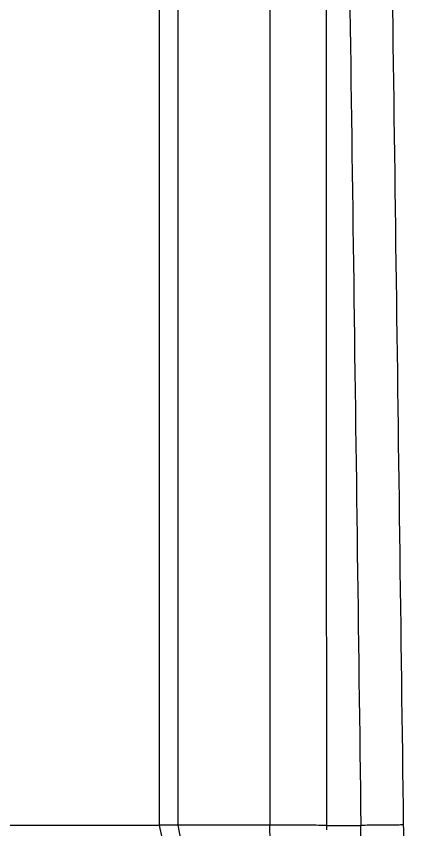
# Model space of a CAD drawing. Extents: x 832 to 912, y 781 to 934.
# Drawn here: x 840.223 to 841.945, y 835.606 to 839.133 of the extents above; entities that cross this region are included whole.
import ezdxf

# ---------------------------------------------------------------- set-up
doc = ezdxf.new("R2010")
doc.units = 0
doc.header["$MEASUREMENT"] = 0
doc.layers.add('1', color=4, linetype='Continuous')

# ---------------------------------------------------------------- blocks, each defined once
blk = doc.blocks.new('2026 SOVEREIGN HL')
at = {"layer": '1', "color": 3, "linetype": 'Continuous', "lineweight": 25}
for p, q in [((9.1164, 38.5301), (9.1163, 43.5592)), ((9.5956, 43.5592), (9.5956, 38.5301)), ((6.073, 38.53), (9.0504, 38.5301)), ((9.0504, 38.5301), (9.1163, 38.5301)), ((9.8431, 38.5108), (9.843, 38.5298))]:
    blk.add_line(p, q, dxfattribs=at)
at = {"layer": '1', "color": 3, "linetype": 'Continuous', "lineweight": 25, "flags": 128}
for points in [[(9.197, 38.5301), (9.197, 41.0447), (9.197, 43.5592)], [(9.2838, 38.075), (9.197, 38.5301)], [(9.5956, 38.5301), (9.3963, 38.5301), (9.197, 38.5301)], [(9.8431, 38.5298), (9.9168, 38.5297), (9.9906, 38.5295)]]:
    blk.add_lwpolyline(points, dxfattribs=at)
at = {"layer": '1', "color": 3, "linetype": 'Continuous', "lineweight": 25}
for points, knots in [([(9.8431, 38.5298), (9.8425, 38.9559), (9.8415, 39.7942), (9.8412, 41.0447), (9.8415, 42.2952), (9.8425, 43.1335), (9.843, 43.5596)], [0, 0, 0, 0, 0.254167, 0.5, 0.745833, 1, 1, 1, 1]), ([(9.9228, 43.5597), (9.9344, 42.7213), (9.9576, 41.0446), (9.9796, 39.3678), (9.9906, 38.5295)], [0, 0, 0, 0, 0.500058, 1, 1, 1, 1]), ([(10.1071, 43.5645), (10.1187, 42.7256), (10.142, 41.0479), (10.1639, 39.3701), (10.1749, 38.5313)], [0, 0, 0, 0, 0.500058, 1, 1, 1, 1]), ([(6.9537, 33.9683), (7.0094, 33.9662), (7.1202, 33.962), (7.2856, 33.9539), (7.447, 33.9468), (7.6039, 33.9417), (7.757, 33.9404), (7.9022, 33.9443), (8.0474, 33.9551), (8.1636, 33.9713), (8.2571, 33.9903), (8.3212, 34.0061), (8.3831, 34.0243), (8.443, 34.0449), (8.5221, 34.0763), (8.6184, 34.1234), (8.7285, 34.193), (8.845, 34.286), (8.9648, 34.4102), (9.0615, 34.5461), (9.1303, 34.6652), (9.1778, 34.7593), (9.2215, 34.8588), (9.2797, 35.0118), (9.3441, 35.2295), (9.4028, 35.5193), (9.4398, 35.8253), (9.4545, 36.1389), (9.4486, 36.4517), (9.4231, 36.7447), (9.3907, 37.0106), (9.3569, 37.2446), (9.3215, 37.4631), (9.2919, 37.6308), (9.2656, 37.774), (9.2418, 37.9), (9.2153, 38.0362), (9.1923, 38.1523), (9.1748, 38.2398), (9.1625, 38.3013), (9.1505, 38.3609), (9.1358, 38.4336), (9.1236, 38.494), (9.1163, 38.5301)], [0, 0, 0, 0, 0.031741, 0.063176, 0.094204, 0.123713, 0.15262, 0.1817, 0.206989, 0.236371, 0.249351, 0.26203, 0.274416, 0.286517, 0.298346, 0.323089, 0.347177, 0.370759, 0.404028, 0.437514, 0.453981, 0.4706, 0.487426, 0.504512, 0.545255, 0.587991, 0.631774, 0.674808, 0.717569, 0.759239, 0.793612, 0.825573, 0.854445, 0.882692, 0.894113, 0.913041, 0.934263, 0.94995, 0.960692, 0.970151, 0.975203, 0.985153, 1, 1, 1, 1]), ([(7.4014, 33.2926), (7.4419, 33.2939), (7.5249, 33.2965), (7.6508, 33.3012), (7.7816, 33.3074), (7.9109, 33.3153), (8.018, 33.3239), (8.1037, 33.3323), (8.1742, 33.3403), (8.2413, 33.3493), (8.3096, 33.3598), (8.3763, 33.3716), (8.4431, 33.3855), (8.5142, 33.4024), (8.5847, 33.4219), (8.6615, 33.447), (8.7338, 33.4746), (8.8077, 33.508), (8.8797, 33.5461), (8.9485, 33.5892), (9.018, 33.6401), (9.0883, 33.7012), (9.161, 33.778), (9.2192, 33.8531), (9.2638, 33.9206), (9.2959, 33.9745), (9.3293, 34.0369), (9.3637, 34.1096), (9.3987, 34.1946), (9.4285, 34.2782), (9.4538, 34.3591), (9.4754, 34.4364), (9.4954, 34.5174), (9.5141, 34.6032), (9.5317, 34.6949), (9.5523, 34.8195), (9.575, 34.9917), (9.5932, 35.1884), (9.6058, 35.3878), (9.6135, 35.5726), (9.6179, 35.7556), (9.6198, 35.9269), (9.6203, 36.1054), (9.6196, 36.3455), (9.6178, 36.6514), (9.6146, 37.0093), (9.6105, 37.3777), (9.6056, 37.7634), (9.6006, 38.1489), (9.5972, 38.4074), (9.5956, 38.5301)], [0, 0, 0, 0, 0.025537, 0.052418, 0.080687, 0.11038, 0.137569, 0.152302, 0.168284, 0.185532, 0.198371, 0.215529, 0.231913, 0.245245, 0.265633, 0.282004, 0.300323, 0.317822, 0.335823, 0.353271, 0.369211, 0.388452, 0.407719, 0.427338, 0.437163, 0.446939, 0.456672, 0.469096, 0.481861, 0.494974, 0.504838, 0.515115, 0.525809, 0.53634, 0.547777, 0.560123, 0.582299, 0.610169, 0.630362, 0.653009, 0.675473, 0.694846, 0.713379, 0.738325, 0.779357, 0.821055, 0.864319, 0.909009, 0.956822, 1, 1, 1, 1]), ([(9.197, 38.5301), (9.1881, 38.5301), (9.1704, 38.5301), (9.1343, 38.5301), (9.1163, 38.5301)], [0, 0, 0, 0, 0.499972, 1, 1, 1, 1]), ([(9.8384, 38.5298), (9.81, 38.5298), (9.7532, 38.5299), (9.682, 38.53), (9.6255, 38.5301), (9.6056, 38.5301), (9.5956, 38.5301)], [0, 0, 0, 0, 0.250068, 0.499973, 0.749902, 1, 1, 1, 1]), ([(9.8895, 31.6502), (9.8962, 31.6671), (9.9092, 31.7001), (9.9289, 31.7548), (9.9478, 31.8135), (9.9665, 31.8798), (9.9842, 31.9548), (10.0012, 32.0417), (10.017, 32.1419), (10.031, 32.2551), (10.0436, 32.3802), (10.0556, 32.5291), (10.0661, 32.7009), (10.0746, 32.9026), (10.0798, 33.1152), (10.0813, 33.3056), (10.0809, 33.4616), (10.0798, 33.58), (10.0778, 33.7012), (10.0752, 33.8223), (10.0719, 33.9489), (10.0682, 34.0752), (10.064, 34.2052), (10.0589, 34.3556), (10.0532, 34.5231), (10.047, 34.7094), (10.0415, 34.8934), (10.0366, 35.0805), (10.0323, 35.2685), (10.0286, 35.4567), (10.0252, 35.6691), (10.0225, 35.8947), (10.0196, 36.1549), (10.0169, 36.4024), (10.0138, 36.6702), (10.0106, 36.946), (10.0067, 37.2632), (10.0026, 37.593), (9.9984, 37.9202), (9.9945, 38.23), (9.9919, 38.4313), (9.9906, 38.5295)], [0, 0, 0, 0, 0.026057, 0.050835, 0.076859, 0.101031, 0.126054, 0.151331, 0.175698, 0.201044, 0.226142, 0.250287, 0.282414, 0.312271, 0.343407, 0.373935, 0.389632, 0.404755, 0.41962, 0.435633, 0.450181, 0.466619, 0.482165, 0.497748, 0.52141, 0.542874, 0.56509, 0.587702, 0.610225, 0.632648, 0.655259, 0.686473, 0.713579, 0.748582, 0.775205, 0.809614, 0.847454, 0.888947, 0.927831, 0.964779, 1, 1, 1, 1]), ([(10.1749, 38.5313), (10.1763, 38.4213), (10.1791, 38.2072), (10.1831, 37.8951), (10.1868, 37.6008), (10.1903, 37.3182), (10.1938, 37.0301), (10.1973, 36.7408), (10.2008, 36.4434), (10.2044, 36.1238), (10.2081, 35.7718), (10.2116, 35.3912), (10.2144, 35.0096), (10.2159, 34.6301), (10.2158, 34.2593), (10.2135, 33.8976), (10.2084, 33.5458), (10.1997, 33.2076), (10.1872, 32.8892), (10.1709, 32.5966), (10.153, 32.3554), (10.1345, 32.1596), (10.1165, 32.0037), (10.0971, 31.8683), (10.0766, 31.7533), (10.0552, 31.6575), (10.0334, 31.5758), (10.0113, 31.5038), (9.9965, 31.4611), (9.9891, 31.4398)], [0, 0, 0, 0, 0.037893, 0.073733, 0.107519, 0.139251, 0.171073, 0.206763, 0.238896, 0.273519, 0.31689, 0.360199, 0.404716, 0.448616, 0.49158, 0.533852, 0.576097, 0.618498, 0.661089, 0.703686, 0.746456, 0.778456, 0.810434, 0.841944, 0.874229, 0.905919, 0.93743, 0.968789, 1, 1, 1, 1]), ([(10.1749, 38.5313), (10.1705, 38.5313), (10.1615, 38.5313), (10.12, 38.531), (10.0627, 38.5304), (10.0146, 38.5298), (9.9906, 38.5295)], [0, 0, 0, 0, 0.250002, 0.499998, 0.749995, 1, 1, 1, 1])]:
    blk.add_open_spline(points, degree=3, knots=knots, dxfattribs=at)

msp = doc.modelspace()

# ---------------------------------------------------------------- block references
at = {"layer": '1'}
msp.add_blockref('2026 SOVEREIGN HL', (831.7292, 797.0948), dxfattribs=at)

doc.saveas('drawing.dxf')
